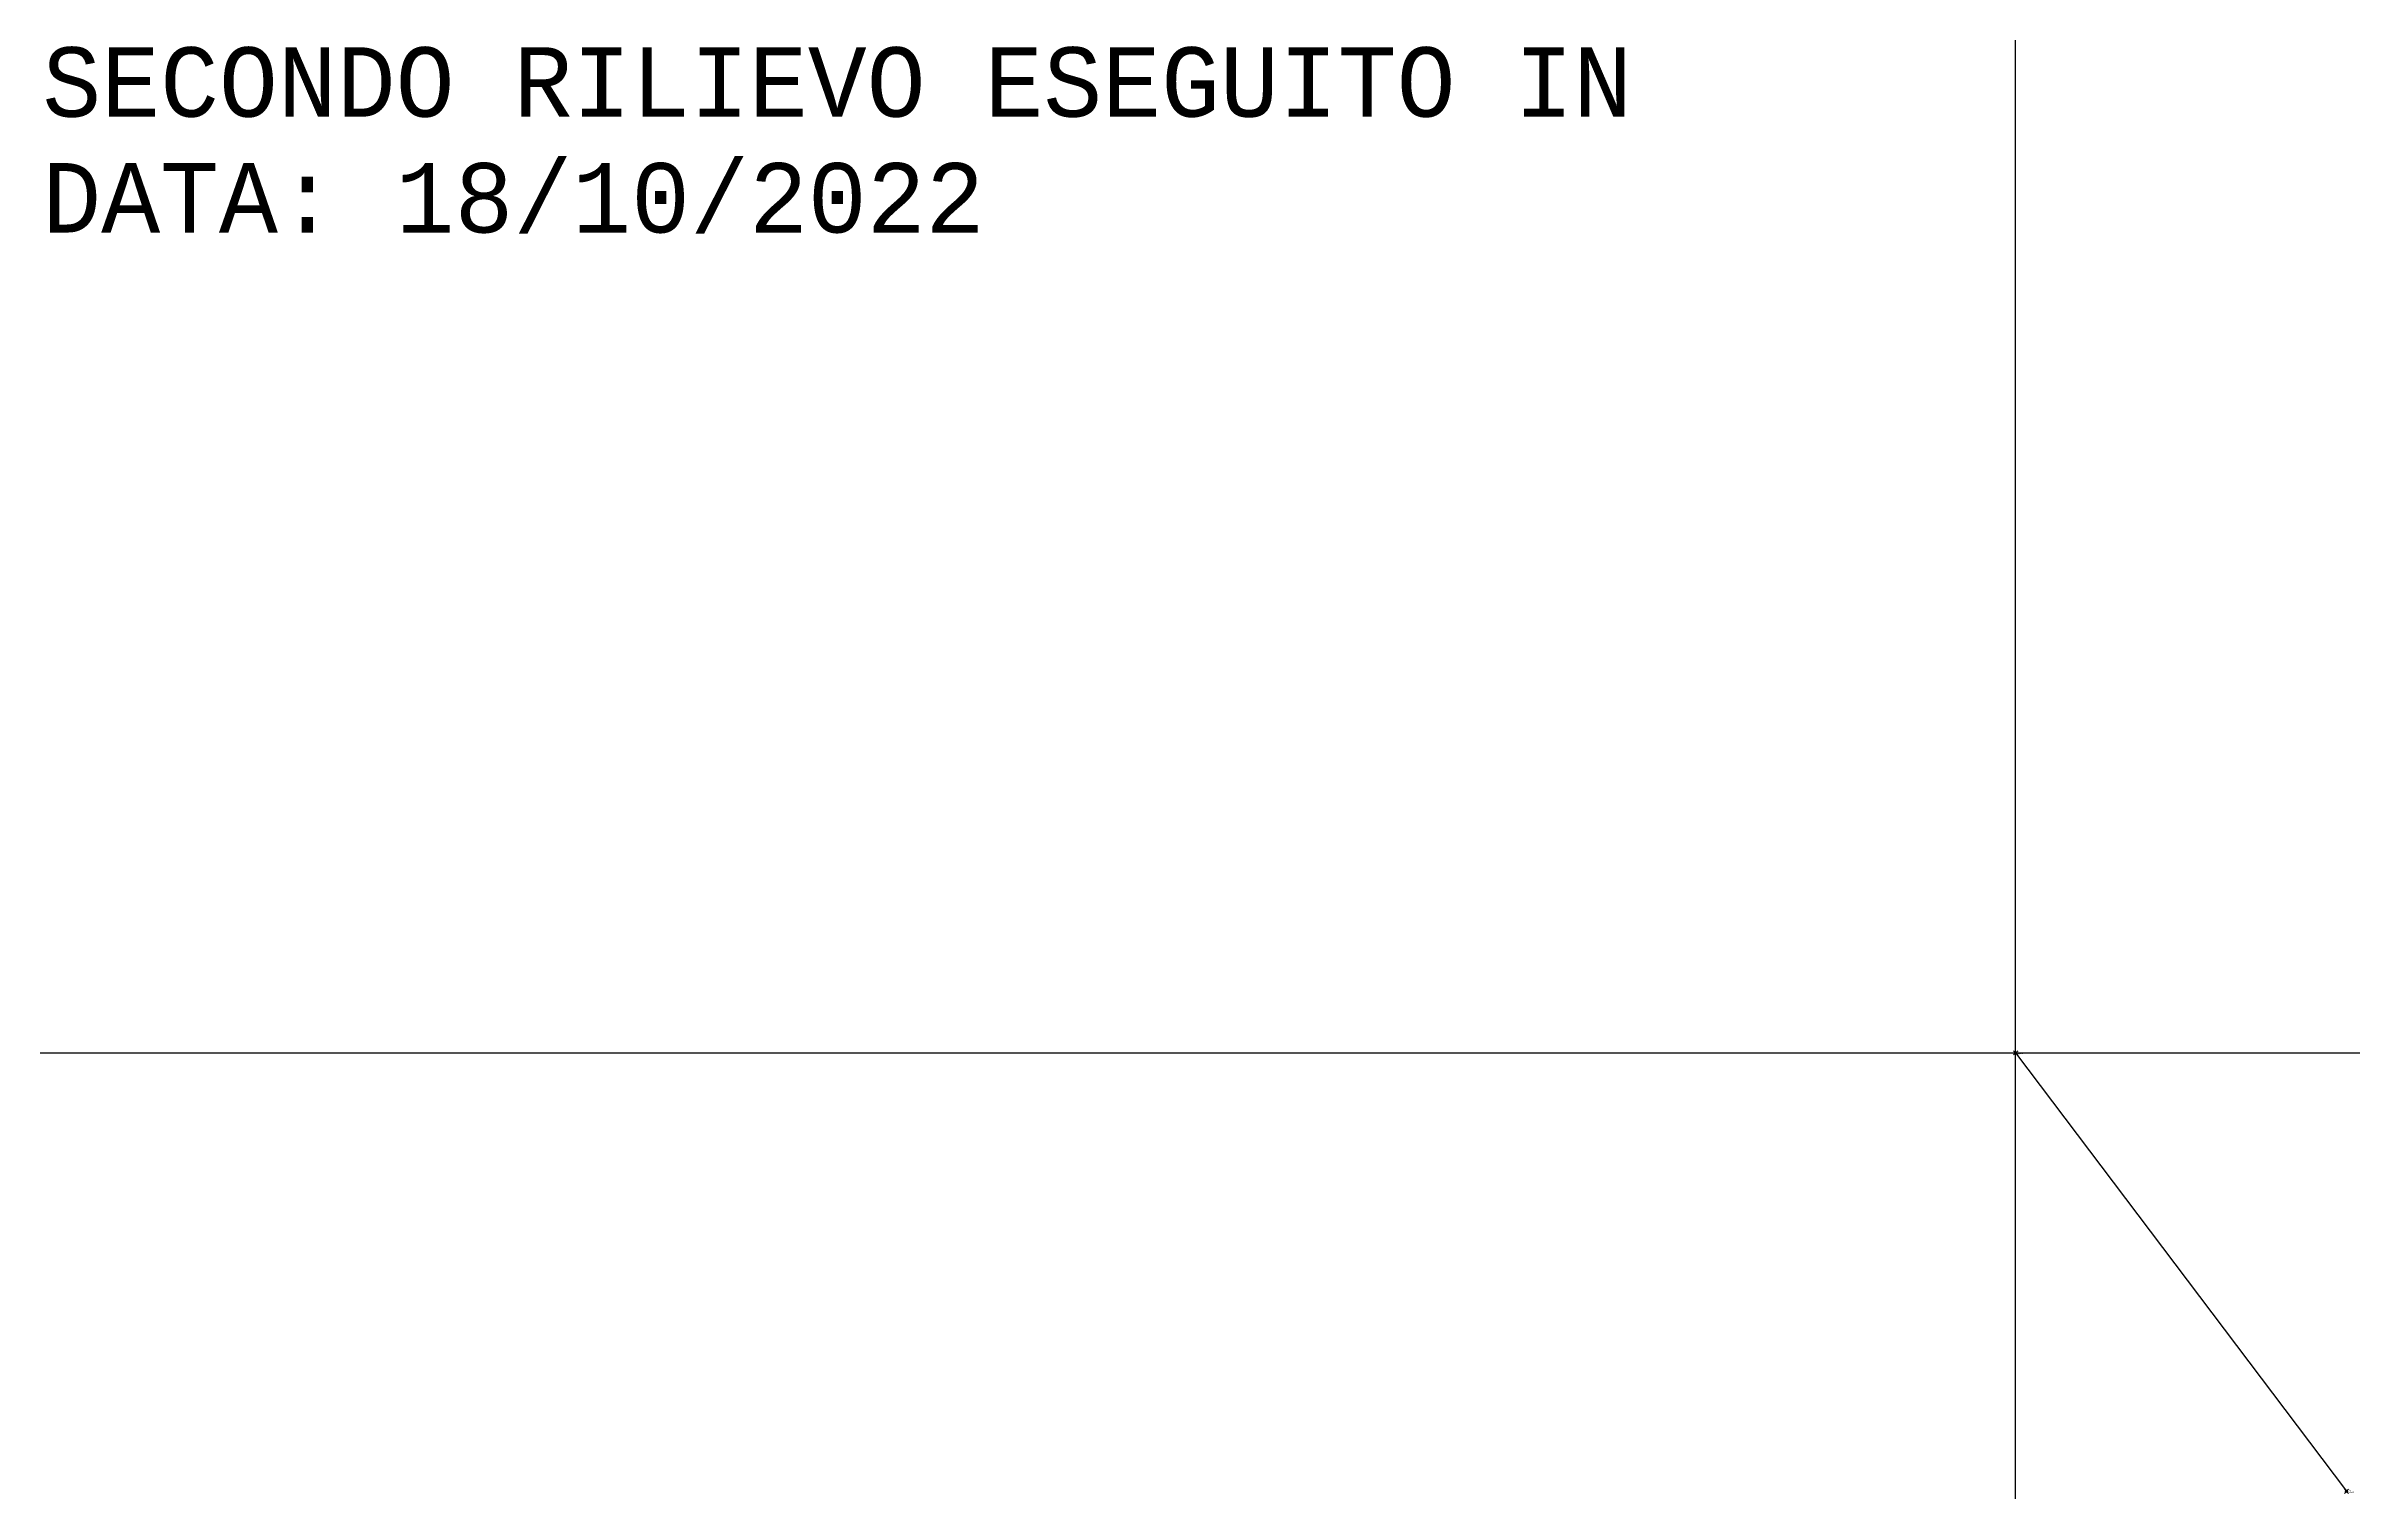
# Model space of a CAD drawing. Extents: x -283400 to 1362241, y -614024 to 292829.
# Drawn here: x -283400 to 48665, y -613942 to -405735 of the extents above; entities that cross this region are included whole.
import ezdxf
from ezdxf.enums import TextEntityAlignment as Align

# ---------------------------------------------------------------- set-up
doc = ezdxf.new("R2010")
doc.units = 0
doc.header["$PDMODE"] = 35
doc.header["$PDSIZE"] = 300
for name, color, linetype in [('pntdesc', 1, 'Continuous'), ('pntelev', 2, 'Continuous'), ('pntno', 3, 'Continuous'), ('WF rilievo 2', 7, 'Continuous')]:
    doc.layers.add(name, color=color, linetype=linetype)
doc.styles.get("Standard").update_dxf_attribs({"font": 'consola.ttf', "height": 500})

# ---------------------------------------------------------------- blocks, each defined once
blk = doc.blocks.new('rilievo 2')
for points in [[(957775, -531928, 272), (1005383, -595032, 279)], [(957775, -531928, 272), (957775, -531928, 272)]]:
    blk.add_polyline3d(points)
for p in [(957775, -531928, 272), (1005383, -595032, 279)]:
    blk.add_point(p)
at = {"layer": 'pntdesc'}
for p in [(958164, -532095, 272), (1005772, -595199, 279)]:
    blk.add_text('Stazione', height=100, dxfattribs=at).set_placement(p, align=Align.MIDDLE_LEFT)
at = {"layer": 'pntelev'}
for s, p in [('271.991', (958164, -531928, 272)), ('271.999', (1005772, -595032, 279))]:
    blk.add_text(s, height=100, dxfattribs=at).set_placement(p, align=Align.MIDDLE_LEFT)
at = {"layer": 'pntno'}
for s, p in [('100', (958164, -531761, 272)), ('101', (1005772, -594866, 279))]:
    blk.add_text(s, height=100, dxfattribs=at).set_placement(p, align=Align.MIDDLE_LEFT)

msp = doc.modelspace()

# ---------------------------------------------------------------- linework, layer by layer
for p, direction in [((0, -400213), (0, 1)), ((0, -550620), (1, 0))]:
    msp.add_xline(p, direction)

# ---------------------------------------------------------------- block references
at = {"layer": 'WF rilievo 2'}
msp.add_blockref('rilievo 2', (-957775, -18691, -272), dxfattribs=at)

# ---------------------------------------------------------------- texts
at = {"insert": (-283945, -405890), "char_height": 10000, "attachment_point": 1}
msp.add_mtext_dynamic_manual_height_columns('SECONDO RILIEVO ESEGUITO IN DATA: 18/10/2022', width=256287.51, gutter_width=2500, heights=[0], dxfattribs=at)

doc.saveas('drawing.dxf')
